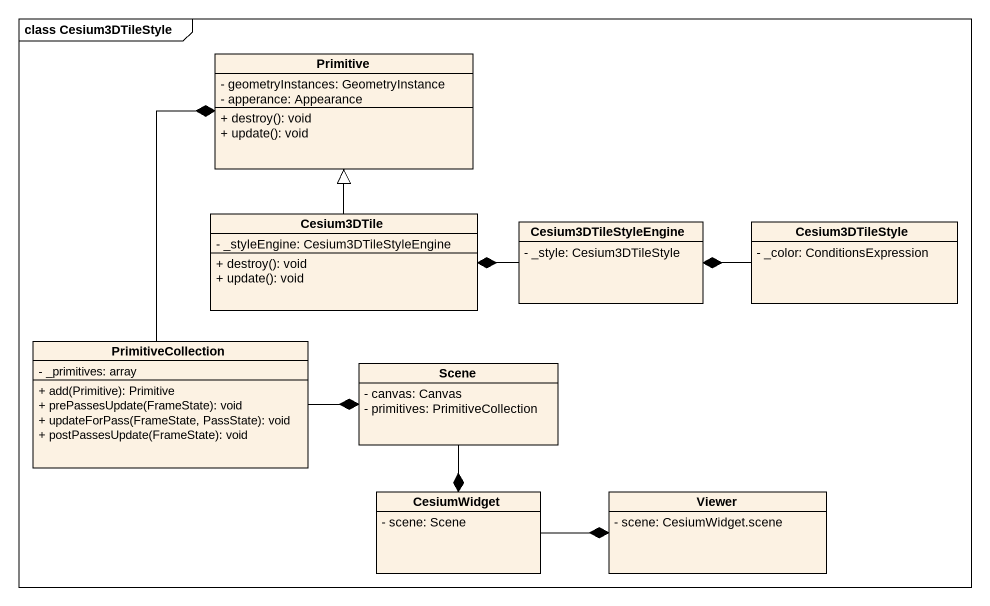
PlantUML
@startuml
mainframe class Cesium3DTileStyle
hide circle
hide empty members
skinparam classAttributeIconSize 0
class Primitive {
  - geometryInstances: GeometryInstance
  - apperance: Appearance
  + destroy(): void
  + update(): void
}
class Cesium3DTile {
  - _styleEngine: Cesium3DTileStyleEngine
  + destroy(): void
  + update(): void
}
class Cesium3DTileStyleEngine {
  - _style: Cesium3DTileStyle
}
class Cesium3DTileStyle {
  - _color: ConditionsExpression
}
class PrimitiveCollection {
  - _primitives: array
  + add(Primitive): Primitive
  + prePassesUpdate(FrameState): void
  + updateForPass(FrameState, PassState): void
  + postPassesUpdate(FrameState): void
}
class Scene {
  - canvas: Canvas
  - primitives: PrimitiveCollection
}
class CesiumWidget {
  - scene: Scene
}
class Viewer {
  - scene: CesiumWidget.scene
}
Cesium3DTile -up-|> Primitive
Cesium3DTileStyleEngine -left-* Cesium3DTile
Cesium3DTileStyle -left-* Cesium3DTileStyleEngine
PrimitiveCollection -up-* Primitive
PrimitiveCollection -right-* Scene
Scene --* CesiumWidget
CesiumWidget -right-* Viewer
@enduml
